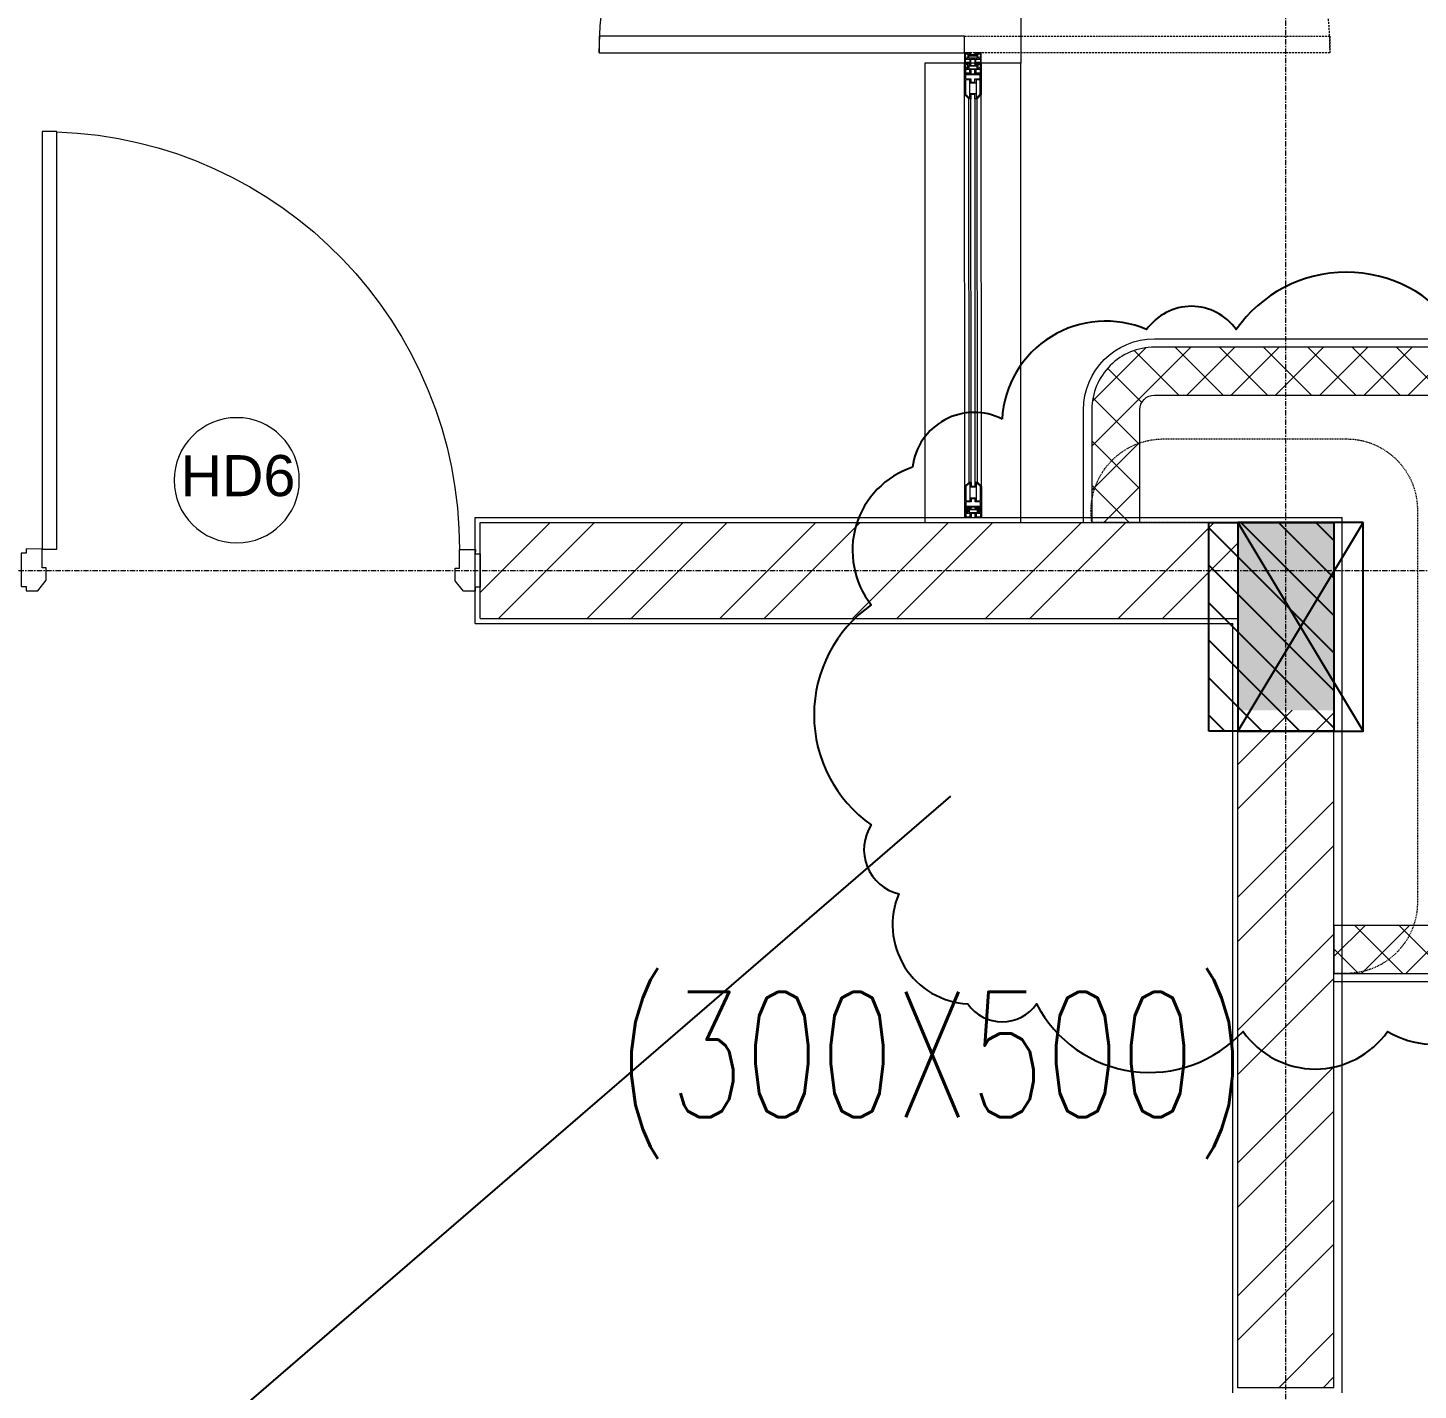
# Model space of a CAD drawing. Header units: millimetres. Extents: x 2659630 to 6742168, y -2425387 to -732288.
# Drawn here: x 3961496 to 3964828, y -1155231 to -1151967 of the extents above; entities that cross this region are included whole.
import ezdxf
from ezdxf.enums import TextEntityAlignment as Align

# ---------------------------------------------------------------- set-up
doc = ezdxf.new("R2010")
doc.units = ezdxf.units.MM
for name, pattern in [('Grid Line', [22.224999999999994, 12.7, -3.174999999999999, 3.174999999999999, -3.174999999999999]), ('Hidden', [7.143750000000001, 4.7625, -2.38125]), ('Overhead', [3.96875, 2.38125, -1.5875])]:
    doc.linetypes.add(name, pattern=pattern)
for name, color, linetype, lineweight in [('A-ANNO-DIMS', 211, 'Continuous', 9), ('A-DETL-THIN', 151, 'Continuous', 18), ('A-DOOR', 31, 'Continuous', 18), ('A-DOOR-FRAM', 31, 'Continuous', 18), ('A-DOOR-IDEN', 31, 'Continuous', 9), ('A-FLOR', 192, 'Continuous', 18), ('A-FLOR-OVHD', 1, 'Overhead', 18), ('A-hatch', 253, 'Continuous', 0), ('A-PLASTER', 50, 'Continuous', 0), ('A-WALL', 113, 'Continuous', 9), ('A-WALL-PATT', 111, 'Continuous', 0), ('S-GRID', 1, 'Continuous', 9)]:
    doc.layers.add(name, color=color, linetype=linetype, lineweight=lineweight)
for name, color, linetype in [('REVISION CLOUD', 7, 'Continuous'), ('S-COLUMN', 1, 'Continuous'), ('S-COLUMN HATCH', 8, 'Continuous'), ('S-COLUMN NO', 2, 'Continuous'), ('S-COLUMN SIZES', 2, 'Continuous')]:
    doc.layers.add(name, color=color, linetype=linetype)
doc.layers.get('A-ANNO-DIMS').off()
doc.styles.add('Arial_1', font='arial.ttf', dxfattribs={"height": 98.35329341317356})
doc.styles.add('ROMANS', font='r.shx', dxfattribs={"width": 0.7})

# ---------------------------------------------------------------- blocks, each defined once
blk = doc.blocks.new('A$C2D2C472C')
at = {"layer": 'A-WALL-PATT'}
h = blk.add_hatch(dxfattribs=at)
h.set_pattern_fill('ANSI37', color=256, scale=600, style=0)
h.set_pattern_definition([(45, (-102930.4976328127, -114895.0412800389), (-53.03300858899107, 53.03300858899107), []), (135, (-102930.4976328127, -114895.0412800389), (-53.03300858899107, -53.03300858899106), [])])
edge = h.paths.add_edge_path()
edge.add_line((944.9995019281778, 1920.086653618404), (945.0008851355669, 2189.884832272088))
edge.add_arc((910.0008851359307, 2189.884989272134), 34.99999999998833, 359.9997429874282, 449.9997132388004)
edge.add_line((910.0010603083792, 2224.884989271683), (206.5573315929068, 2224.905706588062))
edge.add_arc((206.3435287130415, 2190.119336553427), 34.78702706265661, 89.64785493841943, 180.3515355871881)
edge.add_line((171.5571564060956, 2189.90590370784), (171.5104949169763, 989.9413756946597))
edge.add_arc((206.436017342523, 989.8668982434319), 34.92560183573225, 179.8778189455847, 270.1221930522632)
edge.add_line((206.5105021072231, 954.9413758334849), (479.9996885845903, 954.8601867418038))
edge.add_line((479.9996885845903, 954.8601867418038), (480.0000001211592, 839.860185584781))
edge.add_line((480.0000001211592, 839.860185584781), (206.5104973261623, 839.9413757038274))
edge.add_arc((206.4964083629893, 989.9011490803969), 149.9597740384099, 192.8758880656439, 270.00538303110875, ccw=False)
edge.add_line((60.30736402368348, 956.4841302904388), (60.0000001211738, 2189.906551396358))
edge.add_arc((204.1890972755355, 2195.622790524605), 144.3023600914457, 89.0594131363834, 182.2702476428867, ccw=False)
edge.add_arc((117.0175473045965, -14981488.51647655), 14983828.42245068, 89.99696775482101, 89.99965761188861, ccw=False)
edge.add_arc((909.9946922726667, 2189.870040024718), 150.0149508471489, 45.00209331497581, 89.99734813771352, ccw=False)
edge.add_arc((910.01583289064, 2189.891182187523), 149.9850524061101, -0.0026534085425282683, 45.00209331497041, ccw=False)
edge.add_line((1060.000885135916, 2189.884236272439), (1059.999510428475, 1919.979855106591))
edge.add_line((1059.999510428475, 1919.979855106591), (944.9995019281778, 1920.086653618404))
at = {"layer": 'A-DETL-THIN'}
for p, q in [((480.0000001211592, 1919.979955135757), (480.0000001211592, 1470.080902119953)), ((710.0000001211592, 1919.979855106591), (480.0000001211592, 1919.979955135757))]:
    blk.add_line(p, q, dxfattribs=at)
at = {"layer": 'A-FLOR-OVHD'}
blk.add_lwpolyline([(1060.015039278995, 1919.979955135757, 0.4573553732653892), (889.9995013178414, 2119.980286205158), (449.9996685099031, 2119.973406029894, 0.4142135623730199), (279.9996685099031, 1949.973406029894), (279.9996685099031, 1009.833727096237, 0.4142135623730199), (449.9996685099031, 839.8337270962365), (480.0000001211592, 839.860185584781), (480.0000001211592, 1919.979955135757), (1060.015039278995, 1919.979955135757)], format="xyb", close=True, dxfattribs=at)
at = {"layer": 'A-PLASTER'}
for p, q in [((910.0017360480997, 2359.885395422127, -2.762502891338284e-08), (206.5580073158635, 2359.90570658783, -2.762502891338284e-08)), ((1079.999501315979, 1919.979855106591), (1080.000885134054, 2189.884135680288, -2.762502891338284e-08)), ((206.5458762606868, 819.9414255178854, -2.762502891338284e-08), (480.0000001226144, 819.9412260005774, -2.762502891338284e-08))]:
    blk.add_line(p, q, dxfattribs=at)
blk.add_arc((910.0008851359162, 2189.884990713108, -2.762502891338284e-08), 169.9999999999609, 359.9997426539467, 89.99971323877656, dxfattribs=at)
at = {"layer": 'A-WALL'}
blk.add_lwpolyline([(944.9995019281778, 1920.086653618404), (945.0008851355669, 2189.884832272088, 0.4142134102995745), (910.0010603083792, 2224.884989271683), (206.5573315929068, 2224.905706588062, 0.4178153354241026), (171.5571564060956, 2189.90590370784), (171.5104949169763, 989.9413756946597, 0.415463343301321), (206.5105021072231, 954.9413758334849), (479.9996885845903, 954.8601867418038), (480.0000001211592, 839.860185584781), (206.5104973261623, 839.9413757038274, -0.3498496930690036), (60.30736402368348, 956.4841302904388), (60.0000001211738, 2189.906551396358, -0.4307240834562548), (206.55790714467, 2339.905706588033, -1.173671556007594e-05), (910.0016355238768, 2339.884990711187, -0.1988908435200889), (1016.067405691763, 2295.950504510794, -0.1989338984303118), (1060.000885135916, 2189.884236272439), (1059.999510428475, 1919.979855106591)], format="xyb", close=True, dxfattribs=at)
blk = doc.blocks.new('DOOR-DW5-4000X2500-PLN')
at = {"layer": 'A-DOOR'}
for p, q in [((0.01863343481090851, 3962.966979749006), (40.01862848890596, 3962.986871354602)), ((0.04349794183508493, 3912.966985931504), (0.01863343481090851, 3962.966979749006)), ((37.51987202334567, 3960.485628438386), (2.519876351085259, 3960.468223283475)), ((2.519876351085259, 3960.468223283475), (2.524849252455169, 3950.468224520038)), ((2.524849252455169, 3950.468224520038), (15.02484770683805, 3950.474440646707)), ((12.52609124133596, 3947.973197730491), (2.526092477812199, 3947.968224829092)), ((2.526092477812199, 3947.968224829092), (2.54298267190461, 3914.003762934706)), ((12.52982091740705, 3940.473198657855), (12.52609124133596, 3947.973197730491)), ((27.52981906267814, 3940.480658009968), (12.52982091740705, 3940.473198657855)), ((12.54225317086093, 3915.473201749119), (12.52982091740705, 3940.473198657855)), ((15.02484770683805, 3950.474440646707), (15.02857738290913, 3942.974441574072)), ((15.02857738290913, 3942.974441574072), (25.02857614640379, 3942.979414475412)), ((25.02484647036181, 3950.479413548048), (37.52484492477379, 3950.485629674862)), ((25.02857614640379, 3942.979414475412), (25.02484647036181, 3950.479413548048)), ((37.52608815010171, 3947.985629984032), (27.52608938657795, 3947.980657082575)), ((27.52608938657795, 3947.980657082575), (27.52981906267814, 3940.480658009968)), ((27.52981906267814, 3940.480658009968), (27.54225131613202, 3915.480661101174)), ((37.52484492477379, 3950.485629674862), (37.51987202334567, 3960.485628438386)), ((37.54297834422323, 3914.021168089617), (37.52608815010171, 3947.985629984032)), ((40.01862848890596, 3962.986871354602), (40.04349299587193, 3912.986877537041)), ((10.04846960675786, 3902.971960069321), (0.04349794183508493, 3912.966985931504)), ((0.04349794183508493, 3912.966985931504), (0.7342215431854129, 2937.011693675013)), ((2.54298267190461, 3914.003762934706), (11.0827601593046, 3905.472474720998)), ((15.04846898850519, 3902.974446520093), (10.04846960675786, 3902.971960069321)), ((10.04846960675786, 3902.971960069321), (10.71035929460777, 2984.998734249733)), ((11.0827601593046, 3905.472474720998), (12.54722607225995, 3905.473202985566)), ((12.54225317086093, 3915.473201749061), (27.54225131613202, 3915.480661101174)), ((12.54722607225995, 3905.473202985566), (12.54225317086093, 3915.473201749061)), ((25.04349485060084, 3912.979418184957), (15.04349608707707, 3912.974445283558)), ((15.04349608707707, 3912.974445283558), (15.04846898850519, 3902.974446520093)), ((15.04846898850519, 3902.974446520093), (15.71034928923473, 2985.020097272209)), ((25.04846775199985, 3902.979419421434), (25.04349485060084, 3912.979418184957)), ((30.04846713377628, 3902.981905872119), (25.04846775199985, 3902.979419421434)), ((25.04846775199985, 3902.979419421434), (25.71034805275849, 2985.025070173608)), ((27.54225131613202, 3915.480661101174), (27.54722421753104, 3905.48066233765)), ((27.54722421753104, 3905.48066233765), (29.01169013051549, 3905.481390602217)), ((29.01169013051549, 3905.481390602217), (37.54297834422323, 3914.021168089617)), ((40.04349299587193, 3912.986877537041), (30.04846713377628, 3902.981905872119)), ((30.04846713377628, 3902.981905872119), (30.71034743447672, 2985.027556624351)), ((40.04349299587193, 3912.986877537041), (40.73421659722226, 2937.031585280609)), ((0.7342006171529647, 2975.012648543663), (10.72922647930682, 2985.017620208702)), ((0.7590651241480373, 2925.012654726219), (0.7342006171529647, 2975.012648543663)), ((11.76600348259672, 2982.518135478575), (3.234715268888976, 2973.978357991175)), ((3.234715268888976, 2973.978357991175), (3.251605462981388, 2940.013896096789)), ((10.72922647930682, 2985.017620208702), (15.71034928923473, 2985.020097272209)), ((13.23046939552296, 2982.518863743113), (11.76600348259672, 2982.518135478575)), ((13.23544229692197, 2972.518864979647), (13.23046939552296, 2982.518863743113)), ((28.23544044225127, 2972.52632433176), (13.23544229692197, 2972.518864979647)), ((13.24787455046317, 2947.518868070823), (13.23544229692197, 2972.518864979647)), ((15.72922586105415, 2985.020106659329), (15.73419876248227, 2975.020107895834)), ((15.73419876248227, 2975.020107895834), (25.73419752597692, 2975.025080797292)), ((25.71034805275849, 2985.025070173608), (30.72922400635434, 2985.0275660115)), ((25.73419752597692, 2975.025080797292), (25.72922462457791, 2985.025079560786)), ((29.69493345380761, 2982.527051359823), (28.23046754079405, 2982.526323095226)), ((28.23046754079405, 2982.526323095226), (28.23544044225127, 2972.52632433176)), ((28.23544044225127, 2972.52632433176), (28.24787269573426, 2947.526327422966)), ((38.2347109412076, 2973.995763146057), (29.69493345380761, 2982.527051359823)), ((30.72922400635434, 2985.0275660115), (40.73419567127712, 2975.032540149376)), ((38.25160113530001, 2940.031301251671), (38.2347109412076, 2973.995763146057)), ((40.73419567127712, 2975.032540149376), (40.75906017824309, 2925.032546331757)), ((3.251605462981388, 2940.013896096789), (13.25160422647605, 2940.018868998188)), ((15.75284714269219, 2937.520112532657), (3.252848688309314, 2937.513896405959)), ((3.252848688309314, 2937.513896405959), (3.257821589708328, 2927.513897642406)), ((13.24787455046317, 2947.518868070823), (28.24787269573426, 2947.526327422966)), ((13.25160422647605, 2940.018868998188), (13.24787455046317, 2947.518868070823)), ((25.74911623020307, 2945.025084506749), (15.7491174666502, 2945.020111605292)), ((15.7491174666502, 2945.020111605292), (15.75284714269219, 2937.520112532657)), ((25.75284590621595, 2937.525085434114), (25.74911623020307, 2945.025084506749)), ((38.25284436059883, 2937.53130156087), (25.75284590621595, 2937.525085434114)), ((28.24787269573426, 2947.526327422966), (28.25160237177624, 2940.02632835033)), ((28.25160237177624, 2940.02632835033), (38.25160113530001, 2940.031301251671)), ((38.25781726199784, 2927.531302797288), (38.25284436059883, 2937.53130156087)), ((40.75906017824309, 2925.032546331757), (0.7590651241480373, 2925.012654726219)), ((0.7590651241480373, 2925.012654726219), (15.75906326944823, 2925.020114078332)), ((0.7714973776310217, 2900.012657817279), (0.7590651241480373, 2925.012654726219)), ((15.77149552296032, 2900.020117169421), (0.7714973776310217, 2900.012657817279)), ((0.7843910321244039, 2900.012657817279), (0.7719587786414195, 2875.012660908425)), ((13.76005809698836, 2923.019119745295), (2.760059457097668, 2923.013649553759)), ((2.760059457097668, 2923.013649553759), (2.764037778222701, 2915.013650542998)), ((2.764037778222701, 2915.013650542998), (13.76403641808429, 2915.019120734592)), ((4.266881470772205, 2909.295647185092), (2.766881656250916, 2909.294901249814)), ((2.766881656250916, 2909.294901249814), (2.770253904978745, 2902.513652088324)), ((2.770253904978745, 2902.513652088324), (8.770253163093003, 2902.516635829146)), ((3.257821589708328, 2927.513897642406), (38.25781726199784, 2927.531302797288)), ((4.266486445238115, 2910.090003338817), (4.266881470772205, 2909.295647185092)), ((8.765860189916566, 2911.350458004279), (6.647334206296364, 2911.349404482084)), ((8.770253163093003, 2902.516635829146), (8.765860189916566, 2911.350458004279)), ((30.76502889642143, 2913.027574914042), (10.7650313693739, 2913.017629111244)), ((10.7650313693739, 2913.017629111244), (10.76801511022495, 2907.017629853188)), ((10.76801511022495, 2907.017629853188), (30.76801263724337, 2907.027575655986)), ((30.76900721751736, 2905.027575903223), (10.76900969046983, 2905.017630100425)), ((10.76900969046983, 2905.017630100425), (10.77025291585596, 2902.517630409537)), ((10.77025291585596, 2902.517630409537), (15.77025229757419, 2902.520116860251)), ((13.76403641808429, 2915.019120734592), (13.76005809698836, 2923.019119745295)), ((15.75906326944823, 2925.020114078332), (15.76403617084725, 2915.020115314866)), ((15.76403617084725, 2915.020115314866), (25.76403493434191, 2915.025088216207)), ((15.77025229757419, 2902.520116860251), (15.77149552296032, 2900.020117169421)), ((15.77941627602559, 2890.005199701729), (15.7843891774537, 2900.005198465224)), ((25.7590620330011, 2925.025086979673), (40.75906017821399, 2925.032546331757)), ((25.76403493434191, 2915.025088216207), (25.7590620330011, 2925.025086979673)), ((25.77025106112706, 2902.52508976165), (30.77025044284528, 2902.527576212393)), ((25.77149428642588, 2900.025090070878), (25.77025106112706, 2902.52508976165)), ((40.77149243175518, 2900.032549422933), (25.77149428642588, 2900.025090070878)), ((25.78438794094836, 2900.000225563766), (25.77941503954935, 2890.00022680033)), ((38.76005500581232, 2923.031551998836), (27.76005636595073, 2923.0260818073)), ((27.76005636595073, 2923.0260818073), (27.76403468704666, 2915.026082796481)), ((27.76403468704666, 2915.026082796481), (38.76403332693735, 2915.031552987959)), ((30.76801263724337, 2907.027575655986), (30.76502889642143, 2913.027574914042)), ((30.77025044284528, 2902.527576212393), (30.76900721751736, 2905.027575903223)), ((34.88438320593559, 2911.36344648985), (32.7658572223736, 2911.362392967654)), ((32.7658572223736, 2911.362392967654), (32.77025019555003, 2902.528570792754)), ((32.77025019555003, 2902.528570792754), (38.7702494536934, 2902.531554533576)), ((37.26687739038607, 2909.3120577597), (37.26648236485198, 2910.106413913483)), ((38.76687720490736, 2909.312803694862), (37.26687739038607, 2909.3120577597)), ((38.76403332693735, 2915.031552987959), (38.76005500581232, 2923.031551998836)), ((38.7702494536934, 2902.531554533576), (38.76687720490736, 2909.312803694862)), ((40.75906017821399, 2925.032546331757), (40.77149243175518, 2900.032549422933)), ((40.77195383273647, 2874.992769302888), (40.78438608624856, 2899.992766211682)), ((0.7719587786414195, 2875.012660908425), (15.77195692394162, 2875.005201556283)), ((2.773201756703202, 2877.511666018865), (2.776574005460134, 2884.292915180413)), ((8.77320101481746, 2877.508682278014), (2.773201756703202, 2877.511666018865)), ((2.776574005460134, 2884.292915180413), (4.276573819981422, 2884.292169245222)), ((2.779417883430142, 2890.011664473539), (2.783396204555174, 2898.011663484358)), ((13.77941652332083, 2890.006194281945), (2.779417883430142, 2890.011664473539)), ((2.783396204555174, 2898.011663484358), (13.78339484438766, 2898.006193292822)), ((4.276573819981422, 2884.292169245222), (4.276968845486408, 2885.086525398947)), ((6.659068004431901, 2886.343557975371), (8.777593988023, 2886.342504453147)), ((8.777593988023, 2886.342504453147), (8.77320101481746, 2877.508682278014)), ((10.77320076752221, 2877.507687697856), (10.77444399287924, 2880.007687388745)), ((15.77320014929865, 2877.505201247201), (10.77320076752221, 2877.507687697856)), ((10.77444399287924, 2880.007687388745), (30.77444151992677, 2879.997741585947)), ((10.77543857318233, 2882.007687141479), (10.77842231400427, 2888.007686399593)), ((30.77543610020075, 2881.99774133868), (10.77543857318233, 2882.007687141479)), ((10.77842231400427, 2888.007686399593), (30.7784198410518, 2887.997740596795)), ((13.78339484438766, 2898.006193292822), (13.77941652332083, 2890.006194281945)), ((15.77195692394162, 2875.005201556283), (15.77320014929865, 2877.505201247201)), ((25.77941503954935, 2890.00022680033), (15.77941627602559, 2890.005199701729)), ((25.77319891282241, 2877.500228345802), (25.77195568746538, 2875.000228654942)), ((25.77195568746538, 2875.000228654942), (40.77195383273647, 2874.992769302888)), ((30.77319829456974, 2877.497741895117), (25.77319891282241, 2877.500228345802)), ((27.7794147922541, 2889.999232220027), (27.78339311340824, 2897.999231230846)), ((38.77941343211569, 2889.993762028491), (27.7794147922541, 2889.999232220027)), ((27.78339311340824, 2897.999231230846), (38.78339175324072, 2897.99376103931)), ((30.77444151992677, 2879.997741585947), (30.77319829456974, 2877.497741895117)), ((30.7784198410518, 2887.997740596795), (30.77543610020075, 2881.99774133868)), ((32.77319804727449, 2877.496747314843), (32.77759102048003, 2886.330569489801)), ((38.77319730538875, 2877.493763573992), (32.77319804727449, 2877.496747314843)), ((32.77759102048003, 2886.330569489801), (34.89611700407113, 2886.329515967576)), ((37.27696476512938, 2885.07011482431), (37.27656973959529, 2884.275758670527)), ((37.27656973959529, 2884.275758670527), (38.77656955414568, 2884.275012735336)), ((38.77656955414568, 2884.275012735336), (38.77319730538875, 2877.493763573992)), ((38.78339175324072, 2897.99376103931), (38.77941343211569, 2889.993762028491)), ((0.7714973776310217, 1100.012657817279), (0.7590651241480373, 1075.012660908338)), ((15.77149552296032, 1100.005198465136), (0.7714973776310217, 1100.012657817279)), ((0.7719587786414195, 1125.012654726132), (15.77195692394162, 1125.020114078274)), ((0.7843910321244039, 1100.012657817279), (0.7719587786414195, 1125.012654726132)), ((8.77320101481746, 1122.516633356543), (2.773201756703202, 1122.513649615692)), ((2.773201756703202, 1122.513649615692), (2.776574005460134, 1115.732400454144)), ((2.776574005460134, 1115.732400454144), (4.276573819981422, 1115.733146389335)), ((13.77941652332083, 1110.019121352612), (2.779417883430142, 1110.013651161018)), ((2.779417883430142, 1110.013651161018), (2.783396204555174, 1102.013652150199)), ((2.783396204555174, 1102.013652150199), (13.78339484438766, 1102.019122341735)), ((4.276573819981422, 1115.733146389335), (4.276968845486408, 1114.93879023561)), ((6.659068004431901, 1113.681757659186), (8.777593988023, 1113.68281118141)), ((8.777593988023, 1113.68281118141), (8.77320101481746, 1122.516633356543)), ((15.77320014929865, 1122.520114387356), (10.77320076752221, 1122.517627936701)), ((10.77320076752221, 1122.517627936701), (10.77444399287924, 1120.017628245812)), ((10.77444399287924, 1120.017628245812), (30.77444151992677, 1120.02757404861)), ((30.77543610020075, 1118.027574295877), (10.77543857318233, 1118.017628493079)), ((10.77543857318233, 1118.017628493079), (10.77842231400427, 1112.017629234964)), ((10.77842231400427, 1112.017629234964), (30.7784198410518, 1112.027575037762)), ((13.78339484438766, 1102.019122341735), (13.77941652332083, 1110.019121352612)), ((15.77025229757419, 1097.505198774306), (15.77149552296032, 1100.005198465136)), ((15.77195692394162, 1125.020114078274), (15.77320014929865, 1122.520114387356)), ((25.77941503954935, 1110.025088834227), (15.77941627602559, 1110.020115932828)), ((15.77941627602559, 1110.020115932828), (15.7843891774537, 1100.020117169333)), ((25.77149428642588, 1100.000225563679), (25.77025106112706, 1097.500225872907)), ((40.77149243175518, 1099.992766211624), (25.77149428642588, 1100.000225563679)), ((25.77195568746538, 1125.025086979615), (40.77195383273647, 1125.032546331669)), ((25.77319891282241, 1122.525087288755), (25.77195568746538, 1125.025086979615)), ((30.77319829456974, 1122.52757373944), (25.77319891282241, 1122.525087288755)), ((25.78438794094836, 1100.025090070791), (25.77941503954935, 1110.025088834227)), ((38.77941343211569, 1110.031553606066), (27.7794147922541, 1110.02608341453)), ((27.7794147922541, 1110.02608341453), (27.78339311340824, 1102.026084403711)), ((27.78339311340824, 1102.026084403711), (38.78339175324072, 1102.031554595247)), ((30.77444151992677, 1120.02757404861), (30.77319829456974, 1122.52757373944)), ((30.7784198410518, 1112.027575037762), (30.77543610020075, 1118.027574295877)), ((38.77319730538875, 1122.531552060565), (32.77319804727449, 1122.528568319714)), ((32.77319804727449, 1122.528568319714), (32.77759102048003, 1113.694746144756)), ((32.77759102048003, 1113.694746144756), (34.89611700407113, 1113.695799666981)), ((37.27656973959529, 1115.74955696403), (38.77656955414568, 1115.750302899221)), ((37.27696476512938, 1114.955200810247), (37.27656973959529, 1115.74955696403)), ((38.77656955414568, 1115.750302899221), (38.77319730538875, 1122.531552060565)), ((38.78339175324072, 1102.031554595247), (38.77941343211569, 1110.031553606066)), ((40.75906017821399, 1074.9927693028), (40.77149243175518, 1099.992766211624)), ((40.77195383273647, 1125.032546331669), (40.78438608624856, 1100.032549422875)), ((0.7590651241480373, 1075.012660908338), (0.7342006171529647, 1025.012667090894)), ((0.7590651241480373, 1075.012660908338), (15.75906326944823, 1075.005201556225)), ((40.75906017824309, 1074.9927693028), (0.7590651241480373, 1075.012660908338)), ((2.760059457097668, 1077.011666080798), (2.764037778222701, 1085.011665091559)), ((13.76005809698836, 1077.006195889262), (2.760059457097668, 1077.011666080798)), ((2.764037778222701, 1085.011665091559), (13.76403641808429, 1085.006194899965)), ((2.766881656250916, 1090.730414384743), (2.770253904978745, 1097.511663546233)), ((4.266881470772205, 1090.729668449465), (2.766881656250916, 1090.730414384743)), ((2.770253904978745, 1097.511663546233), (8.770253163093003, 1097.508679805411)), ((3.252848688309314, 1062.511419228598), (3.257821589708328, 1072.511417992151)), ((3.257821589708328, 1072.511417992151), (38.25781726199784, 1072.494012837269)), ((4.266486445238115, 1089.93531229574), (4.266881470772205, 1090.729668449465)), ((8.765860189916566, 1088.674857630278), (6.647334206296364, 1088.675911152473)), ((8.770253163093003, 1097.508679805411), (8.765860189916566, 1088.674857630278)), ((10.7650313693739, 1087.007686523313), (10.76801511022495, 1093.007685781369)), ((30.76502889642143, 1086.997740720515), (10.7650313693739, 1087.007686523313)), ((10.76801511022495, 1093.007685781369), (30.76801263724337, 1092.997739978571)), ((10.76900969046983, 1095.007685534132), (10.77025291585596, 1097.50768522502)), ((30.76900721751736, 1094.997739731334), (10.76900969046983, 1095.007685534132)), ((10.77025291585596, 1097.50768522502), (15.77025229757419, 1097.505198774306)), ((13.76403641808429, 1085.006194899965), (13.76005809698836, 1077.006195889262)), ((15.75906326944823, 1075.005201556225), (15.76403617084725, 1085.005200319691)), ((15.76403617084725, 1085.005200319691), (25.76403493434191, 1085.00022741835)), ((25.76403493434191, 1085.00022741835), (25.7590620330011, 1075.000228654884)), ((25.7590620330011, 1075.000228654884), (40.75906017821399, 1074.9927693028)), ((25.77025106112706, 1097.500225872907), (30.77025044284528, 1097.497739422164)), ((27.76005636595073, 1076.999233827257), (27.76403468704666, 1084.999232838076)), ((38.76005500581232, 1076.993763635721), (27.76005636595073, 1076.999233827257)), ((27.76403468704666, 1084.999232838076), (38.76403332693735, 1084.993762646598)), ((30.76801263724337, 1092.997739978571), (30.76502889642143, 1086.997740720515)), ((30.77025044284528, 1097.497739422164), (30.76900721751736, 1094.997739731334)), ((32.7658572223736, 1088.662922666903), (32.77025019555003, 1097.496744841803)), ((34.88438320593559, 1088.661869144707), (32.7658572223736, 1088.662922666903)), ((32.77025019555003, 1097.496744841803), (38.7702494536934, 1097.493761100981)), ((37.26687739038607, 1090.713257874857), (37.26648236485198, 1089.918901721074)), ((38.76687720490736, 1090.712511939695), (37.26687739038607, 1090.713257874857)), ((38.25781726199784, 1072.494012837269), (38.25284436059883, 1062.494014073687)), ((38.76403332693735, 1084.993762646598), (38.76005500581232, 1076.993763635721)), ((38.7702494536934, 1097.493761100981), (38.76687720490736, 1090.712511939695)), ((40.73419567127712, 1024.992775485181), (40.75906017824309, 1074.9927693028)), ((0.03751763451145962, 87.02010789571796), (0.7342215431854129, 1063.013621959544)), ((3.234715268888976, 1026.046957643382), (3.251605462981388, 1060.011419537768)), ((3.251605462981388, 1060.011419537768), (13.25160422647605, 1060.006446636369)), ((15.75284714269219, 1062.5052031019), (3.252848688309314, 1062.511419228598)), ((13.24787455046317, 1052.506447563734), (13.23544229692197, 1027.50645065491)), ((13.25160422647605, 1060.006446636369), (13.24787455046317, 1052.506447563734)), ((13.24787455046317, 1052.506447563734), (28.24787269573426, 1052.498988211591)), ((15.7491174666502, 1055.005204029265), (15.75284714269219, 1062.5052031019)), ((25.74911623020307, 1055.000231127808), (15.7491174666502, 1055.005204029265)), ((25.75284590621595, 1062.500230200443), (25.74911623020307, 1055.000231127808)), ((38.25284436059883, 1062.494014073687), (25.75284590621595, 1062.500230200443)), ((28.23544044225127, 1027.498991302797), (28.24787269573426, 1052.498988211591)), ((28.24787269573426, 1052.498988211591), (28.25160237177624, 1059.998987284227)), ((28.25160237177624, 1059.998987284227), (38.25160113530001, 1059.994014382886)), ((38.25160113530001, 1059.994014382886), (38.2347109412076, 1026.0295524885)), ((40.0375126885483, 87.0002162901801), (40.73421659722226, 1062.993730353948)), ((0.7342006171529647, 1025.012667090894), (10.72922647930682, 1015.007695425855)), ((11.76600348259672, 1017.507180155982), (3.234715268888976, 1026.046957643382)), ((10.04248929943424, 97.01513375790091), (10.71035929460777, 1015.026581384824)), ((10.72922647930682, 1015.007695425855), (15.71034928923473, 1015.005218362348)), ((13.23046939552296, 1017.506451891444), (11.76600348259672, 1017.507180155982)), ((13.23544229692197, 1027.50645065491), (13.23046939552296, 1017.506451891444)), ((28.23544044225127, 1027.498991302797), (13.23544229692197, 1027.50645065491)), ((15.04248868118157, 97.01264730712865), (15.71034928923473, 1015.005218362348)), ((15.72922586105415, 1015.005208975228), (15.73419876248227, 1025.005207738723)), ((15.73419876248227, 1025.005207738723), (25.73419752597692, 1025.000234837265)), ((25.04248744467623, 97.00767440578784), (25.71034805275849, 1015.000245460949)), ((25.71034805275849, 1015.000245460949), (30.72922400635434, 1014.997749623057)), ((25.73419752597692, 1025.000234837265), (25.72922462457791, 1015.000236073771)), ((28.23046754079405, 1017.498992539331), (28.23544044225127, 1027.498991302797)), ((29.69493345380761, 1017.498264274735), (28.23046754079405, 1017.498992539331)), ((38.2347109412076, 1026.0295524885), (29.69493345380761, 1017.498264274735)), ((30.04248682645266, 97.00518795510288), (30.71034743447672, 1014.997759010206)), ((30.72922400635434, 1014.997749623057), (40.73419567127712, 1024.992775485181)), ((0.03751763451145962, 87.02010789571796), (0.0126531274872832, 37.02011407821556)), ((10.04248929943424, 97.01513375790091), (0.03751763451145962, 87.02010789571796)), ((2.520112170488574, 52.01886899812962), (2.537002364580985, 85.98333089251537)), ((2.537002364580985, 85.98333089251537), (11.07677985198097, 94.51461910622311)), ((15.04248868118157, 97.01264730712865), (10.04248929943424, 97.01513375790091)), ((11.07677985198097, 94.51461910622311), (12.54124576493632, 94.51389084165567)), ((12.53627286353731, 84.5138920781028), (12.52384061008343, 59.51389516936615)), ((12.54124576493632, 94.51389084165567), (12.53627286353731, 84.513892078161)), ((12.53627286353731, 84.513892078161), (27.5362710088084, 84.50643272604793)), ((15.03751577975345, 87.01264854366309), (15.04248868118157, 97.01264730712865)), ((25.03751454327721, 87.00767564226408), (15.03751577975345, 87.01264854366309)), ((25.04248744467623, 97.00767440578784), (25.03751454327721, 87.00767564226408)), ((30.04248682645266, 97.00518795510288), (25.04248744467623, 97.00767440578784)), ((27.52383875535452, 59.50643581725308), (27.5362710088084, 84.50643272604793)), ((27.5362710088084, 84.50643272604793), (27.54124391020741, 94.5064314895717)), ((27.54124391020741, 94.5064314895717), (29.00570982319186, 94.50570322500425)), ((29.00570982319186, 94.50570322500425), (37.5369980368996, 85.96592573760427)), ((40.0375126885483, 87.0002162901801), (30.04248682645266, 97.00518795510288)), ((37.5369980368996, 85.96592573760427), (37.52010784277809, 52.00146384318941)), ((40.01264818158234, 37.0002224726195), (40.0375126885483, 87.0002162901801)), ((0.0126531274872832, 37.02011407821556), (40.01264818158234, 37.0002224726195)), ((2.513896043761633, 39.51887054374674), (2.518868945131544, 49.51886930718319)), ((37.51389171602204, 39.50146538883564), (2.513896043761633, 39.51887054374674)), ((2.518868945131544, 49.51886930718319), (15.01886739951442, 49.51265318051446)), ((12.52011093401234, 52.0138960967306), (2.520112170488574, 52.01886899812962)), ((12.52384061008343, 59.51389516936615), (12.52011093401234, 52.0138960967306)), ((27.52383875535452, 59.50643581725308), (12.52384061008343, 59.51389516936615)), ((15.01886739951442, 49.51265318051446), (15.02259707558551, 57.01265225315001)), ((15.02259707558551, 57.01265225315001), (25.02259583908017, 57.0076793518092)), ((25.02259583908017, 57.0076793518092), (25.01886616303818, 49.50768027917366)), ((25.01886616303818, 49.50768027917366), (37.51886461745016, 49.5014641523594)), ((27.52010907925433, 52.00643674464663), (27.52383875535452, 59.50643581725308)), ((37.52010784277809, 52.00146384318941), (27.52010907925433, 52.00643674464663)), ((37.51886461745016, 49.5014641523594), (37.51389171602204, 39.50146538883564))]:
    blk.add_line(p, q, dxfattribs=at)
at = {"layer": 'A-DOOR', "linetype": 'Hidden'}
for points in [[(40.90822099908837, 2835.389090599318), (-834.0718692384544, 2835.389090599318), (-834.0718692384544, 2874.992746867822), (40.90822099908837, 2874.992746867822)], [(40.90822099908837, 1164.636225035239), (-834.0718692384544, 1164.636225035239), (-834.0718692384544, 1125.032568766735), (40.90822099908837, 1125.032568766735)]]:
    blk.add_lwpolyline(points, close=True, dxfattribs=at)
at = {"layer": 'A-DOOR'}
for points in [[(40.81706850786577, 2835.389090599318), (915.7971587454085, 2835.389090599318), (915.7971587454085, 2874.992746867822), (40.81706850786577, 2874.992746867822)], [(40.81706850786577, 1164.636225035239), (915.7971587454085, 1164.636225035239), (915.7971587454085, 1125.032568766735), (40.81706850786577, 1125.032568766735)]]:
    blk.add_lwpolyline(points, close=True, dxfattribs=at)
for centre, radius, start, end in [((4.765523385169217, 2912.026743417548), 1.999999999999995, 340.2041684219279, 255.5509804422839), ((36.76551942844526, 2912.042656702019), 1.999999999999994, 284.5060048131287, 199.852816831774), ((4.777931781864027, 2887.02276818754), 2.000000000000063, 340.1471831666576, 255.4939951868713), ((36.77792782516917, 2887.006854903069), 1.99999999999998, 284.4490195577161, 199.7958315765032), ((40.81706850786577, 2874.992746867822), 874.9800902375381, 269.997015564182, 0), ((40.81706850786577, 1125.032568766735), 874.9800902375381, 0, 90.002984435818), ((4.777931781864027, 1113.002547447017), 2.000000000000063, 104.5060048131287, 19.85281683177398), ((36.77792782516917, 1113.018460731488), 1.99999999999998, 160.2041684219278, 75.5509804422839), ((4.765523385169217, 1087.998572217009), 1.999999999999995, 104.4490195577161, 19.79583157650317), ((36.76551942844526, 1087.982658932538), 1.999999999999994, 160.1471831666576, 75.49399518687132)]:
    blk.add_arc(centre, radius, start, end, dxfattribs=at)
at = {"layer": 'A-DOOR', "linetype": 'Hidden'}
for centre, start, end in [((40.90822099908837, 2874.992746867822), 180, 270.002984435818), ((40.90822099908837, 1125.032568766735), 89.99701556418204, 180)]:
    blk.add_arc(centre, 874.9800902375381, start, end, dxfattribs=at)
at = {"layer": 'A-DOOR-FRAM'}
for p, q in [((0.01863343481090851, 3962.96697974889), (0.006201181269716471, 3987.966976657859)), ((13.00719415411004, 3985.973441676848), (2.007195514248451, 3985.96797148537)), ((2.007195514248451, 3985.96797148537), (2.011173835373484, 3977.967972474551)), ((2.011173835373484, 3977.967972474551), (13.01117247523507, 3977.973442666029)), ((3.514017527922988, 3972.249969116703), (2.014017713372596, 3972.249223181396)), ((3.514017527922988, 3972.249969116703), (2.014017713372596, 3972.249223181396)), ((2.014017713372596, 3972.249223181396), (2.017389962129528, 3965.467974019877)), ((2.017389962129528, 3965.467974019877), (8.017389220243786, 3965.470957760786)), ((3.513622502388898, 3973.04432527037), (3.514017527922988, 3972.249969116703)), ((3.513622502388898, 3973.04432527037), (3.514017527922988, 3972.249969116703)), ((3.514017527922988, 3972.249969116703), (3.51738977667992, 3965.468719955155)), ((8.012996247038245, 3974.304779935919), (5.894470263418043, 3974.303726413636)), ((5.894470263418043, 3974.303726413636), (5.898863236623583, 3965.469904238504)), ((8.017389220243786, 3965.470957760786), (8.012996247038245, 3974.304779935919)), ((30.012164953514, 3975.981896845653), (10.01216742652468, 3975.971951042855)), ((10.01216742652468, 3975.971951042855), (10.01515116737573, 3969.971951784741)), ((10.01515116737573, 3969.971951784741), (30.01514869439416, 3969.981897587539)), ((30.01614327466814, 3967.981897834776), (10.01614574762061, 3967.971952031978)), ((10.01614574762061, 3967.971952031978), (10.01738897297764, 3965.471952341177)), ((10.01738897297764, 3965.471952341177), (15.01738835472497, 3965.474438791804)), ((13.01117247523507, 3977.973442666029), (13.00719415411004, 3985.973441676848)), ((15.00619932656991, 3987.974436009943), (15.01117222796893, 3977.97443724639)), ((15.01117222796893, 3977.97443724639), (25.01117099149269, 3977.979410147789)), ((15.01738835472497, 3965.474438791804), (15.018631580082, 3962.974439100944)), ((25.01117099149269, 3977.979410147789), (25.00619809012278, 3987.979408911284)), ((25.01738711824873, 3965.479411693261), (30.01738649999606, 3965.481898143975)), ((25.01863034357666, 3962.97941200246), (25.01738711824873, 3965.479411693261)), ((38.0071910629631, 3985.985873930418), (27.00719242307241, 3985.980403738911)), ((27.00719242307241, 3985.980403738911), (27.01117074419744, 3977.980404728063)), ((27.01117074419744, 3977.980404728063), (38.01116938405903, 3977.985874919599)), ((30.01514869439416, 3969.981897587539), (30.012164953514, 3975.981896845653)), ((30.01738649999606, 3965.481898143975), (30.01614327466814, 3967.981897834776)), ((34.13151926308637, 3974.317768421432), (32.01299327949528, 3974.316714899207)), ((32.01299327949528, 3974.316714899207), (32.01738625270082, 3965.482892724249)), ((32.01738625270082, 3965.482892724249), (38.01738551084418, 3965.4858764651)), ((34.13151926308637, 3974.317768421432), (34.13591223632102, 3965.483946246532)), ((36.51401344750775, 3972.266379691282), (36.51361842200276, 3973.060735845007)), ((36.51361842200276, 3973.060735845007), (36.51401344750775, 3972.266379691282)), ((38.01401326205814, 3972.267125626473), (36.51401344750775, 3972.266379691282)), ((38.01401326205814, 3972.267125626473), (36.51401344750775, 3972.266379691282)), ((36.51401344750775, 3972.266379691282), (36.51738569629379, 3965.48513052988)), ((38.01116938405903, 3977.985874919599), (38.0071910629631, 3985.985873930418)), ((38.01738551084418, 3965.4858764651), (38.01401326205814, 3972.267125626473)), ((40.00619623536477, 3987.986868263339), (40.01862848887686, 3962.986871354544)), ((15.018631580082, 3962.974439100944), (0.01863343481090851, 3962.96697974889)), ((40.01862848887686, 3962.986871354544), (25.01863034357666, 3962.97941200246)), ((0.0126531274872832, 37.02011407833197), (0.0002208739460911602, 12.02011716936249)), ((15.01265127275838, 37.01265472627711), (0.0126531274872832, 37.02011407833197)), ((2.00803740604897, 27.73787064582575), (2.011409654805902, 34.5191198073444)), ((2.011409654805902, 34.5191198073444), (8.01140891292016, 34.51613606643514)), ((3.508037220599363, 27.7371247105184), (3.511409469356295, 34.51837387206615)), ((5.888489956094418, 25.68336741358507), (5.892882929299958, 34.51718958871788)), ((8.01140891292016, 34.51613606643514), (8.00701593971462, 25.68231389130233)), ((10.01016544029699, 32.01514179524384), (10.01140866565402, 34.51514148604474)), ((10.01140866565402, 34.51514148604474), (15.01140804740135, 34.51265503541799)), ((15.01140804740135, 34.51265503541799), (15.01265127275838, 37.01265472627711)), ((25.01265003625304, 37.00768182476168), (25.01140681092511, 34.50768213396077)), ((25.01140681092511, 34.50768213396077), (30.01140619267244, 34.50519568324671)), ((40.01264818155323, 37.00022247267771), (25.01265003625304, 37.00768182476168)), ((30.01140619267244, 34.50519568324671), (30.01016296734451, 32.00519599244581)), ((32.00701297217165, 25.67037892801454), (32.01140594537719, 34.50420110297273)), ((32.01140594537719, 34.50420110297273), (38.01140520352055, 34.50121736212168)), ((34.12553895576275, 25.66932540579), (34.12993192899739, 34.50314758068998)), ((36.50803314018412, 27.72071413593949), (36.51140538897016, 34.50196329734172)), ((38.01140520352055, 34.50121736212168), (38.00803295473452, 27.71996820074855)), ((40.00021592804114, 12.00022556388285), (40.01264818155323, 37.00022247267771)), ((2.001215206924826, 14.01912234185147), (2.005193528049858, 22.01912135267048)), ((13.00121384678641, 14.01365215037367), (2.001215206924826, 14.01912234185147)), ((2.005193528049858, 22.01912135267048), (13.00519216791145, 22.01365116119268)), ((3.508037220599363, 27.7371247105184), (2.00803740604897, 27.73787064582575)), ((3.508037220599363, 27.7371247105184), (2.00803740604897, 27.73787064582575)), ((3.507642195065273, 26.94276855685166), (3.508037220599363, 27.7371247105184)), ((3.507642195065273, 26.94276855685166), (3.508037220599363, 27.7371247105184)), ((8.00701593971462, 25.68231389130233), (5.888489956094418, 25.68336741358507)), ((10.00618711920106, 24.01514278436662), (10.00917086005211, 30.01514204248087)), ((30.00618464619038, 24.00519698156859), (10.00618711920106, 24.01514278436662)), ((10.00917086005211, 30.01514204248087), (30.00916838707053, 30.00519623968285)), ((30.01016296734451, 32.00519599244581), (10.01016544029699, 32.01514179524384)), ((13.00519216791145, 22.01365116119268), (13.00121384678641, 14.01365215037367)), ((15.00021901924629, 12.01265781727852), (15.0051919206453, 22.01265658083139)), ((15.0051919206453, 22.01265658083139), (25.00519068416907, 22.00768367943238)), ((25.00519068416907, 22.00768367943238), (25.00021778279915, 12.00768491593772)), ((27.00121211574879, 14.00669008831028), (27.00519043687382, 22.00668909915839)), ((38.00121075563948, 14.00121989680338), (27.00121211574879, 14.00669008831028)), ((27.00519043687382, 22.00668909915839), (38.00518907673541, 22.00121890762239)), ((30.00916838707053, 30.00519623968285), (30.00618464619038, 24.00519698156859)), ((34.12553895576275, 25.66932540579), (32.00701297217165, 25.67037892801454)), ((36.50803314018412, 27.72071413593949), (36.50763811467914, 26.92635798221454)), ((36.50763811467914, 26.92635798221454), (36.50803314018412, 27.72071413593949)), ((38.00803295473452, 27.71996820074855), (36.50803314018412, 27.72071413593949)), ((38.00803295473452, 27.71996820074855), (36.50803314018412, 27.72071413593949)), ((38.00518907673541, 22.00121890762239), (38.00121075563948, 14.00121989680338))]:
    blk.add_line(p, q, dxfattribs=at)
for centre, radius, start, end in [((4.01265944232, 3974.981065349129), 2.000000000000116, 340.2041684219279, 255.5509804422839), ((36.01265548559604, 3974.996978633601), 2.000000000000063, 284.5060048131287, 199.852816831774), ((4.006679134996375, 25.00602847809205), 2.000000000000116, 104.4490195577161, 19.79583157650317), ((36.00667517827242, 24.99011519362102), 2.000000000000063, 160.1471831666576, 75.49399518687132)]:
    blk.add_arc(centre, radius, start, end, dxfattribs=at)
blk = doc.blocks.new('M_Door Tag_Mahindra_2_0mm - M_Door Tag_Mahindra 2-1437518-GROUND FLOOR PLAN-01')
at = {"layer": 'A-DOOR-IDEN'}
blk.add_circle((0, 0), 3.000000000000002, dxfattribs=at)
blk = doc.blocks.new('A$C73F500AF')
at = {"layer": 'A-DOOR'}
blk.add_lwpolyline([(50.15901658905204, 999.970880633191), (85.15905825473601, 999.9691937353637), (85.15905825473601, 0.0002712921123020351), (50.15901658905204, 0.0002712921123020351)], close=True, dxfattribs=at)
blk.add_arc((50.15901658902294, 999.970880633191), 999.970609341071, 272.0058233010116, 0.06947343791211485, dxfattribs=at)
at = {"layer": 'A-DOOR-FRAM'}
for p, q in [((12.00950211996678, 1099.913937149278), (40.00947080575861, 1099.955813100009)), ((12.02445781667484, 1089.91394833292), (12.00950211996678, 1099.913937149278)), ((40.00947080575861, 1099.955813100009), (60.04683768018731, 1074.985752452514)), ((1059.821951237798, 1101.213773387281), (1039.899208436691, 1076.152162918675)), ((1087.821817868709, 1101.30019475476), (1059.821951237798, 1101.213773387281)), ((1087.852682642784, 1091.300242386584), (1087.821817868709, 1101.30019475476)), ((0.0005885949649382383, 1089.895965778676), (12.02445781667484, 1089.91394833292)), ((0.1838705940754153, 1009.896150420682), (0.0005885949649382383, 1089.895965778676)), ((60.04683768018731, 1074.985752452514), (60.09170477028238, 1044.985786003468)), ((1039.899208436691, 1076.152162918675), (1039.991802758974, 1046.152305814147)), ((1099.876508039626, 1091.3373538288), (1087.852682642784, 1091.300242386584)), ((1100.059790038737, 1011.337538470834), (1099.876508039626, 1091.3373538288)), ((60.09170477028238, 1044.985786003468), (50.09171595392399, 1044.97083030676)), ((50.09171595392399, 1044.97083030676), (50.15901658905204, 999.970880633191)), ((1039.991802758974, 1046.152305814147), (1049.99175512715, 1046.183170588251)), ((1049.99175512715, 1046.183170588251), (1050.130646610574, 1001.183384931472)), ((12.14410339019378, 1009.914037802111), (0.1838705940754153, 1009.896150420682)), ((12.15905908690183, 999.9140489857527), (12.14410339019378, 1009.914037802111)), ((50.15901658905204, 999.970880633191), (12.15905908690183, 999.9140489857527)), ((1050.130646610574, 1001.183384931472), (1088.130465609633, 1001.300671073026)), ((1088.099600835558, 1011.300623441202), (1100.059790038737, 1011.337538470834)), ((1088.130465609633, 1001.300671073026), (1088.099600835558, 1011.300623441202))]:
    blk.add_line(p, q, dxfattribs=at)
blk = doc.blocks.new('A$C060F379A')
at = {"layer": 'S-COLUMN HATCH', "true_color": 0x939598}
h = blk.add_hatch(dxfattribs=at)
h.set_pattern_fill('ANSI31', color=252, scale=20, angle=270)
h.set_pattern_definition([(314.9999999999999, (-843910.8486792678, -3632406.325471742), (44.90128060534576, 44.90128060534576), [])])
h.paths.add_polyline_path([(30719.29332814086, 17910.39840647019), (30719.29332814086, 18410.39720688947), (31019.29567513708, 18410.39720688947), (31019.29567513708, 17910.39840647019)])
at = {"layer": 'S-COLUMN', "color": 1}
blk.add_lwpolyline([(30719.29332814086, 17910.39840647019), (30719.29332814086, 18410.39720688947), (31019.29567513708, 18410.39720688947), (31019.29567513708, 17910.39840647019)], close=True, dxfattribs=at)
at = {"layer": 'S-COLUMN SIZES', "lineweight": -2, "style": 'ROMANS', "width": 0.7}
blk.add_text('(300X500)', height=300, dxfattribs=at).set_placement((30056.62080640113, 17136.01514556422, 1.758420671744976e-08), align=Align.MIDDLE_CENTER)

msp = doc.modelspace()

# ---------------------------------------------------------------- hatches: boundary and pattern name
at = {"layer": 'A-hatch', "true_color": 0x939598}
h = msp.add_hatch(color=252, dxfattribs=at)
h.dxf.hatch_style = 1
h.paths.add_polyline_path([(3964625.663682016, -1153152.240658182), (3964395.663682025, -1153152.239458607), (3964395.661335023, -1153602.2394586), (3964515.661425343, -1153602.240084467), (3964625.661335021, -1153602.240658177)])
at = {"layer": 'A-WALL-PATT'}
h = msp.add_hatch(dxfattribs=at)
h.set_pattern_fill('ANSI32', color=256, scale=600, angle=360, style=0)
h.set_pattern_definition([(45, (3771155.868324937, -1322788.619425277), (-159.0990257669732, 159.0990257669732), []), (45, (3771261.934341937, -1322788.619425277), (-159.0990257669732, 159.0990257669732), [])])
h.paths.add_polyline_path([(3964395.646450163, -1155224.744985026), (3964625.646450163, -1155224.744985026), (3964625.646450163, -1153152.244013994), (3962580.383624742, -1153152.244013994), (3962580.383596517, -1153382.244013994), (3964395.646450163, -1153382.244013994), (3964395.646450163, -1153152.245140997), (3964625.636619034, -1153152.245140997), (3964625.636619034, -1153602.244013994), (3964395.646450163, -1153602.244013994)])

# ---------------------------------------------------------------- linework, layer by layer
at = {"layer": 'A-DETL-THIN'}
for p, q in [((3963875.646450163, -1152052.419703098, -2.762502891338284e-08), (3963645.646450163, -1152052.419703098, -2.762502891338284e-08)), ((3963645.646450163, -1152052.419703098, -2.762502891338284e-08), (3963645.646450163, -1153152.268538569, -2.762502891338284e-08)), ((3963875.646450163, -1153152.419703098, -2.762502891338284e-08), (3963875.646450163, -1152052.419703098, -2.762502891338284e-08))]:
    msp.add_line(p, q, dxfattribs=at)
at = {"layer": 'A-FLOR'}
msp.add_line((3963875.646450163, -1150252.419703098, -2.762502891338284e-08), (3963875.646450163, -1152052.419703098, -2.762502891338284e-08), dxfattribs=at)
at = {"layer": 'A-PLASTER'}
for p, q in [((3962568.383595045, -1153394.244013994), (3962568.383626215, -1153140.244013994)), ((3962568.383626215, -1153140.244013994), (3964645.646450163, -1153140.244013994)), ((3964645.646450163, -1155236.744985026), (3964645.646450163, -1153140.244013994)), ((3962568.383595045, -1153394.244013994), (3964383.646450163, -1153394.244013994)), ((3964383.646450163, -1155236.744985026), (3964383.646450163, -1153394.244013994))]:
    msp.add_line(p, q, dxfattribs=at)
at = {"layer": 'A-WALL'}
for p, q in [((3962580.383596517, -1153382.244013994), (3962580.383624742, -1153152.244013994)), ((3962580.383624742, -1153152.244013994), (3964625.646450163, -1153152.244013994)), ((3964625.646450163, -1155224.744985026), (3964625.646450163, -1153152.244013994)), ((3962580.383596517, -1153382.244013994), (3964395.646450163, -1153382.244013994)), ((3963870.543171524, -1153382.512451235), (3963870.543171524, -1153382.51245117)), ((3964395.646450163, -1155224.744985026), (3964395.646450163, -1153382.244013994)), ((3964625.646450163, -1155224.744985026), (3964395.646450163, -1155224.744985026))]:
    msp.add_line(p, q, dxfattribs=at)
at = {"layer": 'REVISION CLOUD', "ltscale": 2500}
for p, q in [((3964695.648797159, -1153152.244013996), (3964395.646450163, -1153652.242814413)), ((3964395.646450163, -1153152.244114023), (3964695.648797159, -1153652.242814413))]:
    msp.add_line(p, q, dxfattribs=at)
msp.add_lwpolyline([(3963830.632742479, -1152904.509068102, 0.52056705), (3963616.234273322, -1153019.872723798, 0.52056705), (3963517.286512768, -1153349.48072219, 0.52056705), (3963517.286512768, -1153876.858657168, 0.52056705), (3963517.286512768, -1153876.858657168, 0.52056705), (3963583.258346256, -1154041.662656364, 0.52056705), (3963748.177940298, -1154305.347342562, 0.52056705), (3963913.09753434, -1154305.347342562, 0.52056705), (3964407.856316464, -1154371.270654757, 0.52056705), (3964754.18846292, -1154371.270654757, 0.52056705), (3965084.027651004, -1154222.945342964, 0.52056705), (3965331.402047228, -1154025.179687671, 0.52056705), (3965413.866839088, -1153563.729346178, 0.52056705), (3965397.373880716, -1153036.355692491, 0.52056705), (3965397.373880716, -1153036.355692491, 0.52056705), (3965397.373880716, -1153036.355692491, 0.52056705), (3965001.562859145, -1152706.743412808, 0.52056705), (3965001.562859145, -1152706.743412808, 0.52056705), (3964919.108056962, -1152690.264725404, 0.52056705), (3964391.363358094, -1152690.264725404, 0.52056705), (3964391.363358094, -1152690.264725404, 0.52056705), (3964176.964888936, -1152690.264725404, 0.52056705), (3963830.632742481, -1152904.509068102)], format="xyb", dxfattribs=at)
msp.add_lwpolyline([(3964695.648797159, -1153152.244013996), (3964395.646450163, -1153152.244013996), (3964395.646450163, -1153652.242814413), (3964695.648797159, -1153652.242814413)], close=True, dxfattribs=at)
msp.add_lwpolyline([(3963706.930559849, -1153808.006942223), (3961500.070834963, -1155712.085235429)], dxfattribs=at)
at = {"layer": 'S-GRID', "linetype": 'Grid Line'}
for p, q in [((3964510.646450163, -1170742.970548767), (3964510.646450163, -1131087.559461655)), ((3934426.020365283, -1153267.244013994), (3966301.251120066, -1153267.244013994))]:
    msp.add_line(p, q, dxfattribs=at)

# ---------------------------------------------------------------- block references
at = {"layer": 'A-ANNO-DIMS', "xscale": -1}
for name, p in [('A$C2D2C472C', (3965105.646450284, -1155072.223969129)), ('DOOR-DW5-4000X2500-PLN', (3963781.402438143, -1153152.432360915))]:
    msp.add_blockref(name, p, dxfattribs=at)
at = {"layer": 'A-ANNO-DIMS', "xscale": -1, "rotation": 180}
msp.add_blockref('A$C73F500AF', (3961480.415461591, -1152215.906567844), dxfattribs=at)
at = {"layer": 'A-DOOR-IDEN', "xscale": -49.99999999999997, "yscale": 49.99999999999998, "zscale": 49.99999999999998, "rotation": 328.2684126260899}
msp.add_blockref('M_Door Tag_Mahindra_2_0mm - M_Door Tag_Mahindra 2-1437518-GROUND FLOOR PLAN-01', (3961996.845090963, -1153051.279648319), dxfattribs=at)
at = {"layer": 'S-COLUMN NO', "ltscale": 2500}
msp.add_blockref('A$C060F379A', (3933606.345893408, -1171562.641220883), dxfattribs=at)

# ---------------------------------------------------------------- texts
at = {"layer": 'A-DOOR-IDEN', "insert": (3961999.845119322, -1152991.028810767), "char_height": 98.35329341317359, "width": 208.7999999999998, "attachment_point": 2, "rotation": 0.13141055070453517, "line_spacing_factor": 0.9385317878468563, "style": 'Arial_1'}
msp.add_mtext('HD6', dxfattribs=at)

doc.saveas('drawing.dxf')
